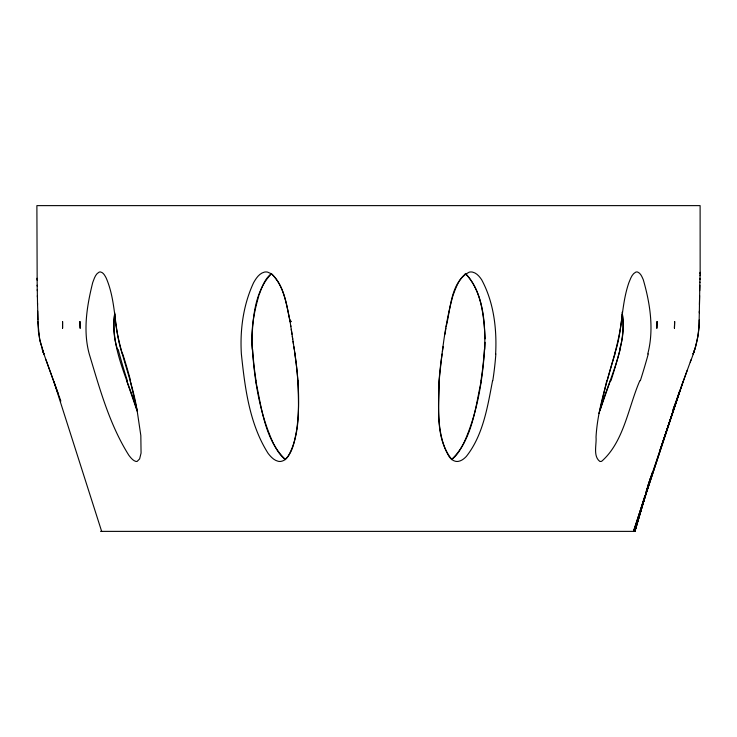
<?xml version="1.0" encoding="UTF-8"?>
<svg xmlns="http://www.w3.org/2000/svg" width="737" height="737" viewBox="0 0 737 737"><rect width="100%" height="100%" fill="white"/><g stroke="black" fill="none" stroke-linecap="round" stroke-linejoin="round"><path stroke-width="1.11" d="M699.229 319.904C699.404 334.414 695.719 348.656 690.256 362.014M699.349 311.078L699.008 326.638L697.884 336.367L695.636 346.491L693.139 353.981L694.788 349.356M699.321 312.921L699.616 295.574M699.45 304.621L699.837 285.21M699.717 290.627L699.901 282.05M484.688 349.356C485.434 323.884 483.776 292.497 465.259 273.473M699.957 279.701L700.058 275.491M699.892 282.621L699.993 278.245M700.095 274.127L700.122 273.132M700.122 273.058L700.141 272.303M700.15 272.119L700.113 205.623L36.887 205.623L37.182 285.993M700.058 275.693L700.113 273.574M700.113 273.353L700.132 272.782M485.038 342.318C483.131 376.708 478.11 411.743 463.693 443.324C460.524 449.303 457.106 455.687 451.394 459.63M495.632 353.981C496.968 328.748 493.772 302.152 481.629 279.701C479.437 276.439 476.609 273.031 472.583 272.119A8.641 8.208 -85.1 0 0 469.266 272.146C450.51 281.691 450.777 308.941 446.134 326.638M114.779 312.921C112.835 325.1 113.581 337.62 117.478 349.356M114.65 314.386C110.292 348.177 128.238 379.896 137.34 411.467M296.735 429.634C300.456 401.987 298.209 373.917 293.823 346.491M622.221 314.386C618.472 356.284 598.37 394.848 596.03 437.078C596.74 444.393 592.861 455.945 599.725 461.344A8.19 4.56 -67.6 0 0 601.696 461.261C623.981 441.758 628.449 406.713 639.827 380.707M465.756 273.731C458.819 278.945 455.89 287.771 452.96 295.574C444.982 324.013 441.832 353.622 438.939 382.936C438.57 407.441 436.249 434.775 449.183 456.728C450.768 458.81 452.868 460.689 455.484 461.288A8.181 7.379 -42.8 0 0 458.34 461.371C461.509 460.846 464.135 458.736 466.3 456.479C483.214 435.106 487.553 406.741 492.565 380.707M442.412 351.577L443.177 346.491M444.991 334.239L445.903 328.177M481.298 380.707C475.374 407.487 472.491 439.574 451.56 459.519M296.55 430.694C294.514 440.662 293.059 452.49 284.979 459.63M599.881 410.527L606.781 380.707M647.759 353.981C654.161 329.568 650.172 303.533 643.272 279.701C642.019 276.919 640.812 273.445 637.8 272.119A8.641 5.076 -88.2 0 0 635.745 272.137C631.812 274.1 630.513 278.899 628.901 282.621C620.867 305.717 622.682 330.876 614.64 353.981M619.522 349.356C623.566 337.38 624.064 324.593 622.129 312.175M258.88 295.574C253.703 312.949 250.635 331.199 252.312 349.356M649.859 480.027L634.806 531.377L649.159 482.91M649.813 480.708L652.098 472.997M634.769 531.377L650.633 477.825M650.642 477.585L634.935 531.377L100.554 531.377M644.691 496.25L633.838 531.377L679.754 390.988L675.451 403.065M645.925 492.298L649.094 481.98M610.328 380.707L598.859 413.531M648.063 485.674L652.798 471.523M660.085 449.754L679.754 390.988M648.173 485.572L683.006 381.95M259.231 294.57C261.939 287.098 264.776 278.733 271.354 273.731M672.485 411.467L675.083 404.116M673.185 409.468L675.82 402.024M687.253 370.26L678.98 393.162L633.488 531.377L682.646 382.936L691.085 359.757M600.047 410.417C609.011 379.076 626.911 347.514 622.323 313.98M693.139 353.981L694.07 351.577M271.584 273.574C254.505 291.143 252.579 318.817 251.962 342.318C253.869 376.708 258.89 411.743 273.307 443.324C276.476 449.303 279.894 455.687 285.606 459.63M289.807 319.904L290.074 321.572L291.318 321.572L289.807 319.904C286.463 304.363 284.077 286.619 272.515 274.717A14.758 14.031 85.4 0 0 271.244 273.731L267.614 272.119A8.641 8.208 85.2 0 0 264.297 272.137C259.184 273.464 256.089 278.337 253.629 282.621C243.321 304.703 239.866 329.761 241.368 353.981C244.97 388.012 249.428 424.07 268.194 453.504C270.792 456.82 273.915 460.275 278.19 461.288A8.181 7.379 42.7 0 0 281.055 461.371C283.975 460.901 286.306 458.783 288.01 456.479C300.954 433.789 298.503 405.857 297.914 380.707M37.79 321.572L39.623 339.158L43.861 353.981L40.074 341.323L38.416 331.383L37.513 302.935M285.44 459.519C264.509 439.574 261.626 407.487 255.702 380.707M271.4 273.842C284.593 285.799 286.527 305.468 290.129 321.876M465.802 273.842C481.768 290.719 483.896 316.532 485.121 338.873M451.882 459.519C434.388 438.119 439.326 406.428 439.086 380.707A355.004 324.962 -31.8 0 1 442.117 353.981M42.93 351.577L43.861 353.981M45.915 359.757L60.849 401.085M136.971 410.527L126.672 380.707M58.02 393.162L42.212 349.356M53.994 381.95L101.651 531.377M114.751 314.045C116.907 347.274 131.886 377.74 137.082 410.417M122.36 353.981C113.664 329.347 116.612 302.023 106.146 277.923C104.857 275.583 103.392 272.487 100.472 271.962A8.632 5.076 88.2 0 0 99.126 272.146C95.266 274.109 94.161 278.927 92.696 282.621C86.929 305.735 82.848 330.554 89.241 353.981C99.698 388.611 109.445 424.466 128.883 455.328C130.771 457.686 132.734 460.478 135.774 461.39A8.135 4.533 67.6 0 0 137.174 461.371L139.634 458.884L141.062 453.071L140.831 435.549L137.119 410.527L130.219 380.707M290.074 321.572L290.866 326.638M290.682 325.441L292.736 339.158M294.588 351.577L294.947 353.981M291.272 329.301L292.009 334.239M293.059 341.323L294.247 349.356M292.322 336.367L293.492 344.29M37.007 278.245L37.053 280.124M37.163 285.21L37.283 290.627M37.265 289.549L37.412 297.085M37.384 295.574L37.55 304.621M37.651 311.078L37.771 319.904M294.828 353.99A354.948 324.842 31.9 0 1 297.803 380.707M495.854 353.963A354.985 307.338 -46.9 0 1 492.795 380.707M484.402 349.375A354.128 304.74 -47.8 0 1 480.994 380.707M648.274 353.917A354.948 172.384 -67 0 1 640.333 380.716M620.186 349.255A354.138 169.169 -67.1 0 1 610.973 380.716M122.71 353.944A354.948 219.055 64.2 0 1 130.578 380.716M127.326 380.697A354.128 167.972 67.1 0 1 118.15 349.458M607.131 380.697A354.985 218.428 -64.3 0 1 614.99 354.018M256.025 380.707A354.128 304.713 47.8 0 1 252.616 349.375M62.571 321.572L62.562 328.186L62.571 321.572M657.054 321.572L656.851 328.186L657.054 321.572M674.65 321.572L674.438 328.186L674.65 321.572M79.946 321.572L80.149 328.186L79.946 321.572"/></g></svg>
